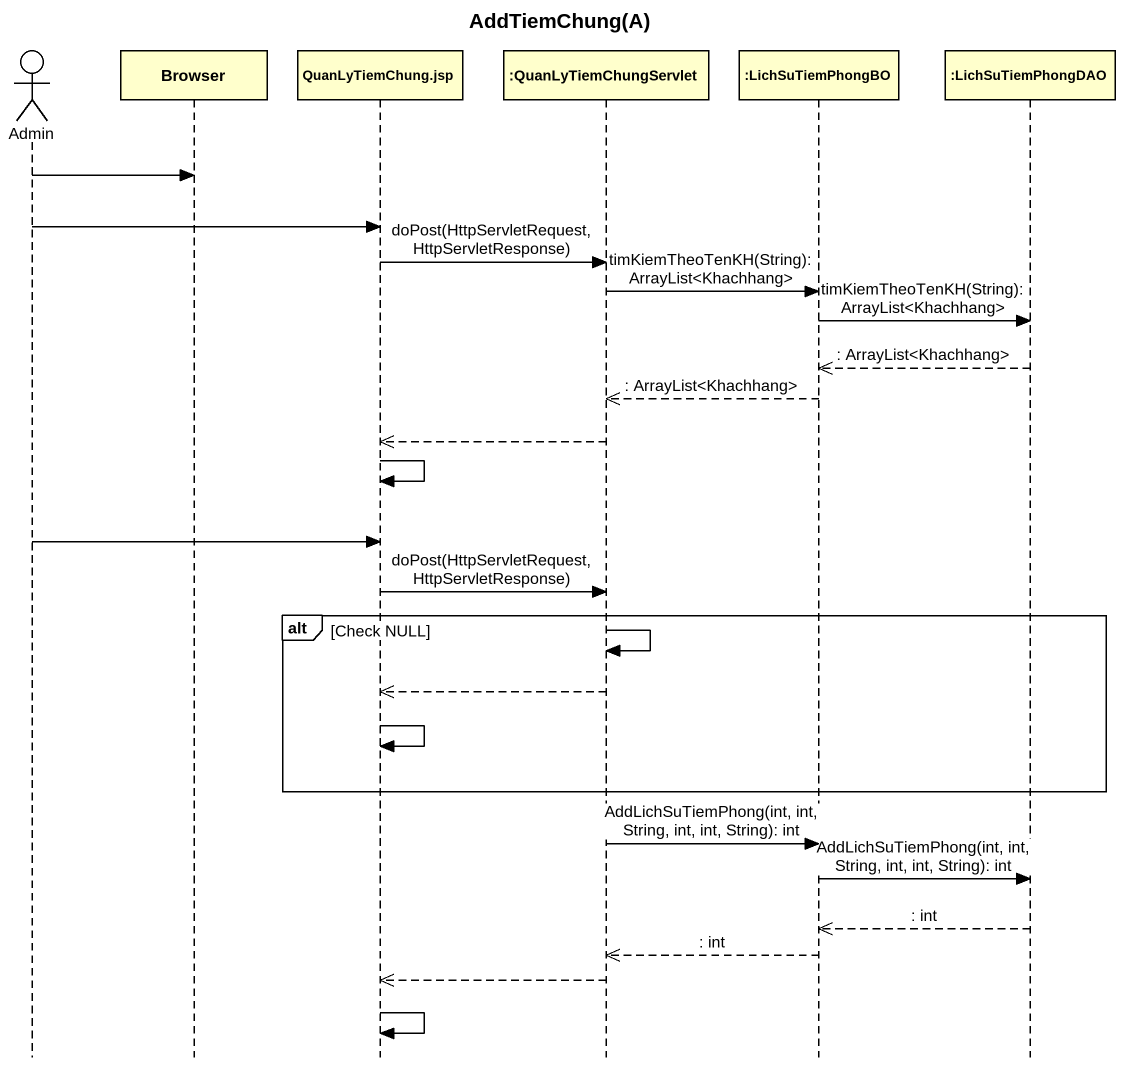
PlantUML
@startuml
title AddTiemChung(A)
hide footbox
actor Admin
participant Browser
participant "QuanLyTiemChung.jsp" as QuanLyTiemChung_jsp
participant ":QuanLyTiemChungServlet" as QuanLyTiemChungServlet
participant ":LichSuTiemPhongBO" as LichSuTiemPhongBO
participant ":LichSuTiemPhongDAO" as LichSuTiemPhongDAO

Admin -> Browser
Admin -> QuanLyTiemChung_jsp
QuanLyTiemChung_jsp -> QuanLyTiemChungServlet : doPost(HttpServletRequest, HttpServletResponse)
QuanLyTiemChungServlet -> LichSuTiemPhongBO : timKiemTheoTenKH(String): ArrayList<Khachhang>
LichSuTiemPhongBO -> LichSuTiemPhongDAO : timKiemTheoTenKH(String): ArrayList<Khachhang>
LichSuTiemPhongDAO -->> LichSuTiemPhongBO : : ArrayList<Khachhang>
LichSuTiemPhongBO -->> QuanLyTiemChungServlet : : ArrayList<Khachhang>
QuanLyTiemChungServlet -->> QuanLyTiemChung_jsp
QuanLyTiemChung_jsp -> QuanLyTiemChung_jsp
Admin -> QuanLyTiemChung_jsp
QuanLyTiemChung_jsp -> QuanLyTiemChungServlet : doPost(HttpServletRequest, HttpServletResponse)
alt Check NULL
  QuanLyTiemChungServlet -> QuanLyTiemChungServlet
  QuanLyTiemChungServlet -->> QuanLyTiemChung_jsp
  QuanLyTiemChung_jsp -> QuanLyTiemChung_jsp
end
QuanLyTiemChungServlet -> LichSuTiemPhongBO : AddLichSuTiemPhong(int, int, String, int, int, String): int
LichSuTiemPhongBO -> LichSuTiemPhongDAO : AddLichSuTiemPhong(int, int, String, int, int, String): int
LichSuTiemPhongDAO -->> LichSuTiemPhongBO : : int
LichSuTiemPhongBO -->> QuanLyTiemChungServlet : : int
QuanLyTiemChungServlet -->> QuanLyTiemChung_jsp
QuanLyTiemChung_jsp -> QuanLyTiemChung_jsp
@enduml
